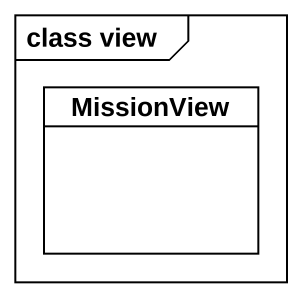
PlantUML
@startuml
mainframe class view
hide circle
hide empty members
class MissionView
@enduml
